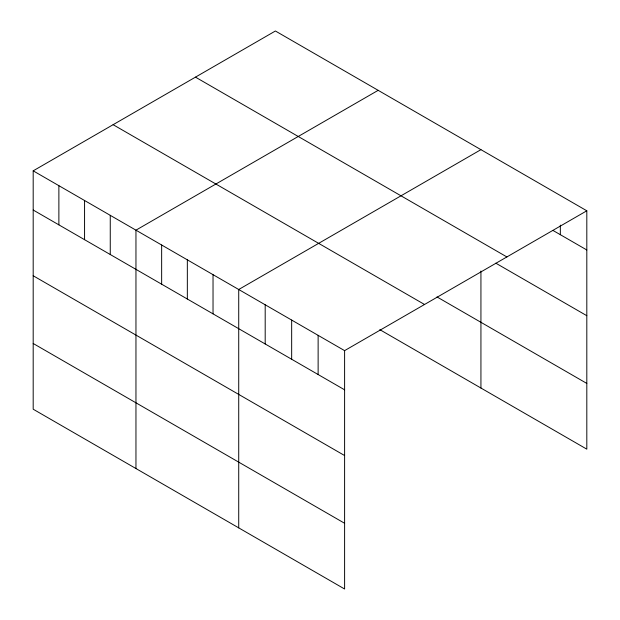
<?xml version="1.0" encoding="UTF-8"?>
<svg xmlns="http://www.w3.org/2000/svg" width="620" height="620" viewBox="0 0 620 620"><rect width="100%" height="100%" fill="white"/><g stroke="black" fill="none" stroke-linecap="round" stroke-linejoin="round"><path stroke-width="0.93" d="M33.186 170.841L344.604 350.633L344.604 589L33.186 409.208L33.186 170.841L275.396 31L586.814 210.792L586.814 449.159L379.82 329.654M378.161 90.334L135.958 230.167L135.958 468.542M480.934 149.66L238.723 289.501L238.723 527.868M344.604 350.633L586.814 210.792M552.9 230.4L586.814 249.976M195.471 77.144L506.881 256.944M495.822 263.175L586.814 315.704M437.007 296.941L586.814 383.431M113.119 124.69L424.529 304.482M33.186 210.025L344.604 389.817M33.186 275.753L344.604 455.545M33.186 343.48L344.604 523.272M560.341 225.138L560.341 234.693M480.934 271.025L480.934 388.035M318.13 335.35L318.13 374.534M291.663 320.067L291.663 359.251M265.19 304.784L265.19 343.968M213.032 274.668L213.032 313.852M187.341 259.834L187.341 299.018M161.65 245.001L161.65 284.185M110.259 215.342L110.259 254.518M84.568 200.508L84.568 239.692M58.877 185.675L58.877 224.858"/></g></svg>
